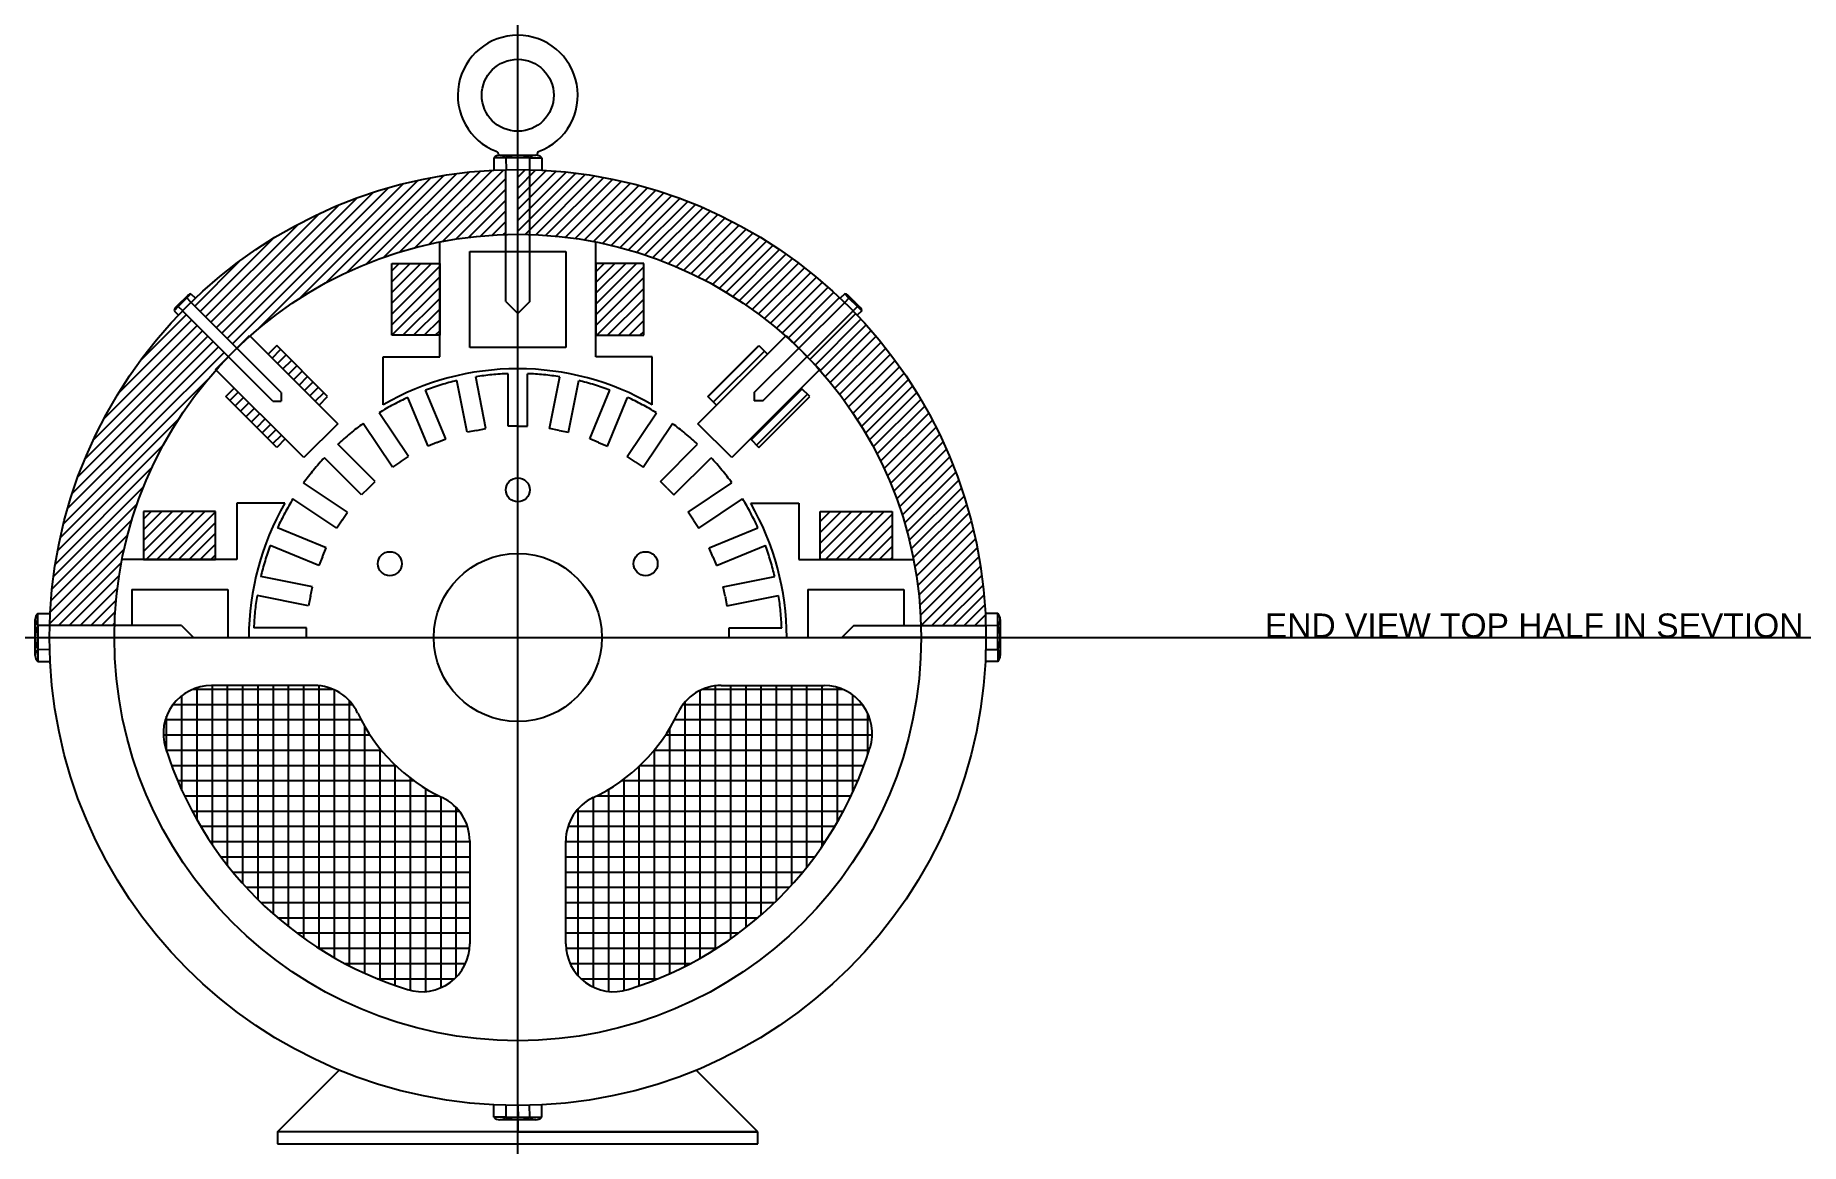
# Model space of a CAD drawing. Header units: millimetres. Extents: x 66 to 801, y 407 to 869.
import ezdxf

# ---------------------------------------------------------------- set-up
doc = ezdxf.new("R2010")
doc.units = ezdxf.units.MM
doc.styles.get("Standard").update_dxf_attribs({"font": 'arial_0.ttf'})

msp = doc.modelspace()

# ---------------------------------------------------------------- hatches: boundary and pattern name
h = msp.add_hatch()
h.set_pattern_fill('ANSI31', color=256)
h.paths.add_polyline_path([(140.99, 670.93), (110.99, 670.93), (110.99, 650.93), (140.99, 650.93)], flags=17)
h.paths.add_polyline_path([(148.81, 722.37), (145.28, 718.84), (166.49, 697.63), (170.03, 701.16)])
h.paths.add_polyline_path([(166.49, 740.05), (162.96, 736.52), (184.17, 715.3), (187.7, 718.84)])
h.paths.add_polyline_path([(234.4, 774.34), (214.4, 774.34), (214.4, 744.34), (234.4, 744.34)], flags=17)
h.paths.add_polyline_path([(319.4, 774.34), (299.4, 774.34), (299.4, 744.34), (319.4, 744.34)], flags=17)
h.paths.add_polyline_path([(370.85, 736.52), (367.31, 740.05), (346.1, 718.84), (349.63, 715.3)])
h.paths.add_polyline_path([(388.52, 718.84), (384.99, 722.37), (363.77, 701.16), (367.31, 697.63)])
h.paths.add_polyline_path([(422.81, 670.93), (392.81, 670.93), (392.81, 650.93), (422.81, 650.93)], flags=17)
h.paths.add_polyline_path([(406.58, 754.5), (387.45, 735.44, -0.187322), (434.83, 623.43), (461.84, 623.43, 0.188867)])
h.paths.add_polyline_path([(266.9, 813.43), (266.9, 786.43, -0.19506), (383.92, 738.97), (403.04, 758.04, 0.19565)])
h.paths.add_polyline_path([(261.9, 786.36), (261.9, 813.37, 0.188867), (130.83, 758.11), (149.88, 739), (155.18, 744.29), (155.39, 744.08, -0.175796)])
h.paths.add_polyline_path([(141.25, 729.94), (141.04, 730.15), (146.34, 735.46), (127.29, 754.57, 0.189002), (71.96, 623.43), (98.98, 623.43, -0.175796)])
h = msp.add_hatch()
h.set_pattern_fill('NET', color=256, scale=2)
h.paths.add_polyline_path([(200.22, 586.96, 0.290237), (182.13, 598.43), (139.29, 598.43, 0.506253), (120.21, 572.45, 0.245588), (220.92, 471.73, 0.506253), (246.9, 490.82), (246.9, 533.66, 0.290237), (235.44, 551.75, -0.173978)])
h.paths.add_polyline_path([(413.6, 572.45, 0.506253), (394.51, 598.43), (351.67, 598.43, 0.290237), (333.58, 586.96, -0.173978), (298.37, 551.75, 0.290237), (286.9, 533.66), (286.9, 490.82, 0.506253), (312.88, 471.73, 0.245588)])

# ---------------------------------------------------------------- linework, layer by layer
for p, q in [((261.9, 818.37), (256.9, 818.37)), ((256.9, 818.37), (256.9, 813.17)), ((259.4, 819.37), (274.4, 819.37)), ((271.9, 818.37), (261.9, 818.37)), ((261.9, 818.37), (262.03, 813.37)), ((271.9, 813.37), (271.9, 818.37)), ((271.9, 818.37), (276.9, 818.37)), ((276.9, 818.37), (276.9, 813.17)), ((261.9, 758.43), (261.9, 813.37)), ((271.9, 758.43), (271.9, 813.37)), ((234.4, 735.42), (234.4, 783.26)), ((299.4, 735.42), (299.4, 783.26)), ((214.4, 744.34), (214.4, 774.34)), ((214.4, 774.34), (234.4, 774.34)), ((234.4, 774.34), (234.4, 744.34)), ((246.9, 739.22), (246.9, 779.22)), ((246.9, 779.22), (286.9, 779.22)), ((286.9, 779.22), (286.9, 739.22)), ((319.4, 774.34), (299.4, 774.34)), ((299.4, 774.34), (299.4, 744.34)), ((319.4, 744.34), (319.4, 774.34)), ((124.26, 755.84), (129.57, 761.14)), ((129.04, 759.9), (125.5, 756.37)), ((129.04, 759.9), (130.8, 761.67)), ((130.8, 758.13), (129.04, 759.9)), ((130.8, 761.67), (132.64, 759.83)), ((168.35, 720.47), (130.8, 758.13)), ((261.9, 758.43), (266.9, 753.43)), ((271.9, 758.43), (266.9, 753.43)), ((365.4, 720.51), (403.07, 758.06)), ((403.07, 761.6), (401.23, 759.76)), ((404.84, 759.83), (403.07, 761.6)), ((404.84, 759.83), (403.11, 758.02)), ((404.31, 761.07), (409.61, 755.76)), ((408.37, 756.29), (404.84, 759.83)), ((125.5, 756.37), (123.73, 754.6)), ((123.73, 754.6), (125.57, 752.76)), ((125.5, 756.37), (127.31, 754.64)), ((164.82, 716.93), (127.27, 754.6)), ((368.94, 716.98), (406.6, 754.53)), ((406.6, 754.53), (408.37, 756.29)), ((410.14, 754.53), (408.3, 752.69)), ((408.37, 756.29), (410.14, 754.53)), ((141.04, 730.15), (155.18, 744.29)), ((155.18, 744.29), (191.95, 707.52)), ((234.4, 744.34), (214.4, 744.34)), ((299.4, 744.34), (319.4, 744.34)), ((341.85, 707.52), (378.62, 744.29)), ((378.62, 744.29), (392.77, 730.15)), ((166.49, 740.05), (162.96, 736.52)), ((162.96, 736.52), (184.17, 715.3)), ((187.7, 718.84), (166.49, 740.05)), ((210.9, 715.42), (210.9, 735.42)), ((210.9, 735.42), (234.4, 735.42)), ((286.9, 739.22), (246.9, 739.22)), ((322.9, 735.42), (299.4, 735.42)), ((322.9, 715.42), (322.9, 735.42)), ((346.1, 718.84), (367.31, 740.05)), ((370.85, 736.52), (349.63, 715.3)), ((367.31, 740.05), (370.85, 736.52)), ((177.81, 693.38), (141.04, 730.15)), ((262.9, 706.43), (262.9, 728.36)), ((270.9, 706.43), (270.9, 728.36)), ((392.77, 730.15), (356, 693.38)), ((145.28, 718.84), (148.81, 722.37)), ((148.81, 722.37), (170.03, 701.16)), ((236.92, 701.26), (228.53, 721.52)), ((245.81, 703.96), (241.53, 725.46)), ((253.66, 705.52), (249.38, 727.02)), ((280.15, 705.52), (284.42, 727.02)), ((287.99, 703.96), (292.27, 725.46)), ((296.88, 701.26), (305.27, 721.52)), ((384.99, 722.37), (363.77, 701.16)), ((388.52, 718.84), (384.99, 722.37)), ((166.49, 697.63), (145.28, 718.84)), ((164.82, 716.93), (168.35, 716.93)), ((168.35, 720.47), (168.35, 716.93)), ((184.17, 715.3), (187.7, 718.84)), ((229.53, 698.2), (221.14, 718.46)), ((304.27, 698.2), (312.66, 718.46)), ((349.63, 715.3), (346.1, 718.84)), ((365.4, 720.51), (365.4, 716.98)), ((368.94, 716.98), (365.4, 716.98)), ((367.31, 697.63), (388.52, 718.84)), ((191.95, 707.52), (177.81, 693.38)), ((214.68, 689.38), (202.5, 707.61)), ((221.34, 693.82), (209.15, 712.05)), ((266.9, 706.43), (262.9, 706.43)), ((266.9, 706.43), (270.9, 706.43)), ((266.9, 653.43), (266.9, 706.43)), ((312.46, 693.82), (324.65, 712.05)), ((319.12, 689.38), (331.3, 707.61)), ((356, 693.38), (341.85, 707.52)), ((170.03, 701.16), (166.49, 697.63)), ((207.5, 683.48), (192, 698.99)), ((233.22, 699.73), (229.53, 698.2)), ((233.22, 699.73), (236.92, 701.26)), ((249.73, 704.74), (245.81, 703.96)), ((249.73, 704.74), (253.66, 705.52)), ((284.07, 704.74), (280.15, 705.52)), ((284.07, 704.74), (287.99, 703.96)), ((300.58, 699.73), (296.88, 701.26)), ((300.58, 699.73), (304.27, 698.2)), ((326.3, 683.48), (341.8, 698.99)), ((363.77, 701.16), (367.31, 697.63)), ((201.85, 677.83), (186.34, 693.33)), ((218.01, 691.6), (214.68, 689.38)), ((218.01, 691.6), (221.34, 693.82)), ((315.79, 691.6), (312.46, 693.82)), ((315.79, 691.6), (319.12, 689.38)), ((331.95, 677.83), (347.46, 693.33)), ((195.95, 670.65), (177.72, 682.83)), ((204.68, 680.65), (201.85, 677.83)), ((204.68, 680.65), (207.5, 683.48)), ((329.13, 680.65), (326.3, 683.48)), ((329.13, 680.65), (331.95, 677.83)), ((337.85, 670.65), (356.08, 682.83)), ((140.99, 670.93), (110.99, 670.93)), ((110.99, 670.93), (110.99, 650.93)), ((140.99, 650.93), (140.99, 670.93)), ((169.91, 674.43), (149.91, 674.43)), ((149.91, 674.43), (149.91, 650.93)), ((191.51, 663.99), (173.28, 676.18)), ((193.73, 667.32), (195.95, 670.65)), ((340.07, 667.32), (337.85, 670.65)), ((342.29, 663.99), (360.52, 676.18)), ((363.9, 674.43), (363.9, 674.43)), ((363.9, 674.43), (383.9, 674.43)), ((383.9, 674.43), (383.9, 650.93)), ((392.81, 670.93), (422.81, 670.93)), ((392.81, 650.93), (392.81, 670.93)), ((422.81, 670.93), (422.81, 650.93)), ((187.13, 655.8), (166.87, 664.19)), ((193.73, 667.32), (191.51, 663.99)), ((340.07, 667.32), (342.29, 663.99)), ((346.67, 655.8), (366.93, 664.19)), ((184.07, 648.41), (163.81, 656.8)), ((185.6, 652.11), (187.13, 655.8)), ((348.2, 652.11), (346.67, 655.8)), ((349.73, 648.41), (369.99, 656.8)), ((149.91, 650.93), (102.07, 650.93)), ((110.99, 650.93), (140.99, 650.93)), ((185.6, 652.11), (184.07, 648.41)), ((348.2, 652.11), (349.73, 648.41)), ((383.9, 650.93), (431.73, 650.93)), ((422.81, 650.93), (392.81, 650.93)), ((181.37, 639.52), (159.87, 643.8)), ((352.43, 639.52), (373.94, 643.8)), ((106.11, 638.43), (146.11, 638.43)), ((106.11, 638.43), (106.11, 623.43)), ((146.11, 638.43), (146.11, 618.43)), ((179.81, 631.67), (158.31, 635.95)), ((180.59, 635.6), (179.81, 631.67)), ((180.59, 635.6), (181.37, 639.52)), ((353.21, 635.6), (352.43, 639.52)), ((353.21, 635.6), (353.99, 631.67)), ((353.99, 631.67), (375.5, 635.95)), ((387.69, 638.43), (427.69, 638.43)), ((387.69, 638.43), (387.69, 618.43)), ((427.69, 638.43), (427.69, 623.43)), ((65.96, 610.93), (65.96, 625.93)), ((66.96, 623.43), (66.96, 628.43)), ((66.96, 628.43), (72.16, 628.43)), ((466.84, 628.43), (461.64, 628.43)), ((466.84, 623.43), (466.84, 628.43)), ((467.84, 625.93), (467.84, 610.93)), ((71.96, 623.43), (66.96, 623.43)), ((66.96, 623.43), (66.96, 613.43)), ((126.9, 623.43), (71.96, 623.43)), ((126.9, 623.43), (131.9, 618.43)), ((178.9, 622.43), (156.97, 622.43)), ((178.9, 618.43), (178.9, 622.43)), ((354.9, 618.43), (354.9, 622.43)), ((354.9, 622.43), (376.83, 622.43)), ((406.9, 623.43), (401.9, 618.43)), ((461.9, 618.43), (401.9, 618.43)), ((406.9, 623.43), (461.84, 623.43)), ((466.84, 623.43), (461.84, 623.3)), ((466.84, 613.43), (466.84, 623.43)), ((66.96, 613.43), (71.96, 613.55)), ((66.96, 613.43), (66.96, 608.43)), ((461.84, 613.43), (466.84, 613.43)), ((466.84, 613.43), (466.84, 608.43)), ((66.96, 608.43), (72.16, 608.43)), ((466.84, 608.43), (461.64, 608.43)), ((182.13, 598.43), (139.29, 598.43)), ((351.67, 598.43), (394.51, 598.43)), ((246.9, 533.66), (246.9, 490.82)), ((286.9, 490.82), (286.9, 533.66)), ((166.9, 412.49), (192.56, 438.16)), ((366.9, 412.49), (341.24, 438.16)), ((256.9, 418.49), (256.9, 423.69)), ((261.9, 423.49), (261.9, 418.49)), ((266.9, 423.43), (267.06, 418.43)), ((271.9, 418.49), (271.78, 423.49)), ((276.9, 418.49), (276.9, 423.69)), ((366.9, 412.49), (166.9, 412.49)), ((166.9, 412.49), (166.9, 407.49)), ((261.9, 418.49), (256.9, 418.49)), ((274.4, 417.49), (259.4, 417.49)), ((261.9, 418.49), (271.9, 418.49)), ((266.9, 417.49), (266.9, 412.49)), ((266.9, 412.49), (366.9, 412.49)), ((271.9, 418.49), (276.9, 418.49)), ((366.9, 407.49), (366.9, 412.49)), ((166.9, 407.49), (366.9, 407.49))]:
    msp.add_line(p, q)
for direction in [(0, 1), (1, 0)]:
    msp.add_xline((266.9, 618.43), direction)
for centre, radius in [((266.9, 844.37), 15), ((266.9, 618.43), 195), ((266.9, 618.43), 168), ((266.9, 679.93), 5), ((213.64, 649.18), 5), ((266.9, 618.43), 35), ((320.16, 649.18), 5)]:
    msp.add_circle(centre, radius)
for centre, radius, start, end in [((266.9, 844.37), 25, 291.03751, 248.96249), ((259.4, 815.74), 3.62, 46.39718, 133.60282), ((257.41, 819.7), 1.43, 344.35618, 68.96249), ((266.9, 806.37), 13, 67.38014, 112.61986), ((274.4, 815.74), 3.62, 46.39718, 133.60282), ((276.39, 819.7), 1.43, 111.03751, 195.64382), ((131.51, 753.89), 6.5, 112.38014, 157.61986), ((130.85, 759.86), 1.81, 91.39718, 178.60282), ((403.02, 759.78), 1.81, 1.39718, 88.60282), ((402.36, 753.82), 6.5, 22.38014, 67.61986), ((125.55, 754.55), 1.81, 91.39718, 178.60282), ((408.33, 754.48), 1.81, 1.39718, 88.60282), ((266.9, 618.43), 112, 90, 120), ((266.9, 618.43), 110, 95.625, 99.16606), ((266.9, 618.43), 110, 92.08394, 95.625), ((266.9, 618.43), 112, 60, 90), ((266.9, 618.43), 110, 84.375, 87.91606), ((266.9, 618.43), 110, 80.83394, 84.375), ((266.9, 618.43), 110, 106.875, 110.41606), ((266.9, 618.43), 110, 103.33394, 106.875), ((266.9, 618.43), 110, 73.125, 76.66606), ((266.9, 618.43), 110, 69.58394, 73.125), ((266.9, 618.43), 110, 118.125, 121.66606), ((266.9, 618.43), 110, 114.58394, 118.125), ((266.9, 618.43), 110, 61.875, 65.41606), ((266.9, 618.43), 110, 58.33394, 61.875), ((266.9, 618.43), 110, 125.83394, 129.375), ((266.9, 618.43), 110, 50.625, 54.16606), ((266.9, 618.43), 110, 129.375, 132.91606), ((266.9, 618.43), 110, 47.08394, 50.625), ((266.9, 618.43), 110, 137.08394, 140.625), ((266.9, 618.43), 110, 39.375, 42.91606), ((266.9, 618.43), 110, 140.625, 144.16606), ((266.9, 618.43), 110, 35.83394, 39.375), ((266.9, 618.43), 112, 150, 180), ((266.9, 618.43), 110, 151.875, 155.41606), ((266.9, 618.43), 110, 148.33394, 151.875), ((266.9, 618.43), 110, 28.125, 31.66606), ((266.9, 618.43), 112, 0, 30), ((266.9, 618.43), 110, 24.58394, 28.125), ((266.9, 618.43), 110, 159.58394, 163.125), ((266.9, 618.43), 110, 16.875, 20.41606), ((266.9, 618.43), 110, 163.125, 166.66606), ((266.9, 618.43), 110, 13.33394, 16.875), ((266.9, 618.43), 110, 170.83394, 174.375), ((266.9, 618.43), 110, 5.625, 9.16606), ((69.59, 625.93), 3.62, 136.39718, 223.60282), ((266.9, 618.43), 110, 174.375, 177.91606), ((266.9, 618.43), 110, 2.08394, 5.625), ((464.21, 625.93), 3.62, 316.39718, 43.60282), ((78.96, 618.43), 13, 157.38014, 202.61986), ((454.84, 618.43), 13, 337.38014, 22.61986), ((69.59, 610.93), 3.62, 136.39718, 223.60282), ((464.21, 610.93), 3.62, 316.39718, 43.60282), ((139.29, 578.43), 20, 90, 197.4038), ((182.13, 578.43), 20, 25.26119, 90), ((351.67, 578.43), 20, 90, 154.73881), ((394.51, 578.43), 20, 342.5962, 90), ((266.9, 618.43), 73.73, 205.26119, 244.73881), ((266.9, 618.43), 73.73, 295.26119, 334.73881), ((266.9, 618.43), 153.73, 197.4038, 252.5962), ((266.9, 618.43), 153.73, 287.4038, 342.5962), ((226.9, 533.66), 20, 0, 64.73881), ((306.9, 533.66), 20, 115.26119, 180), ((226.9, 490.82), 20, 252.5962, 0), ((306.9, 490.82), 20, 180, 287.4038), ((259.4, 421.12), 3.62, 226.39718, 313.60282), ((266.9, 430.49), 13, 247.38014, 292.61986), ((274.4, 421.12), 3.62, 226.39718, 313.60282)]:
    msp.add_arc(centre, radius, start, end)

# ---------------------------------------------------------------- texts
msp.add_text('END VIEW TOP HALF IN SEVTION', height=10).set_placement((578.05, 618.43))

doc.saveas('drawing.dxf')
